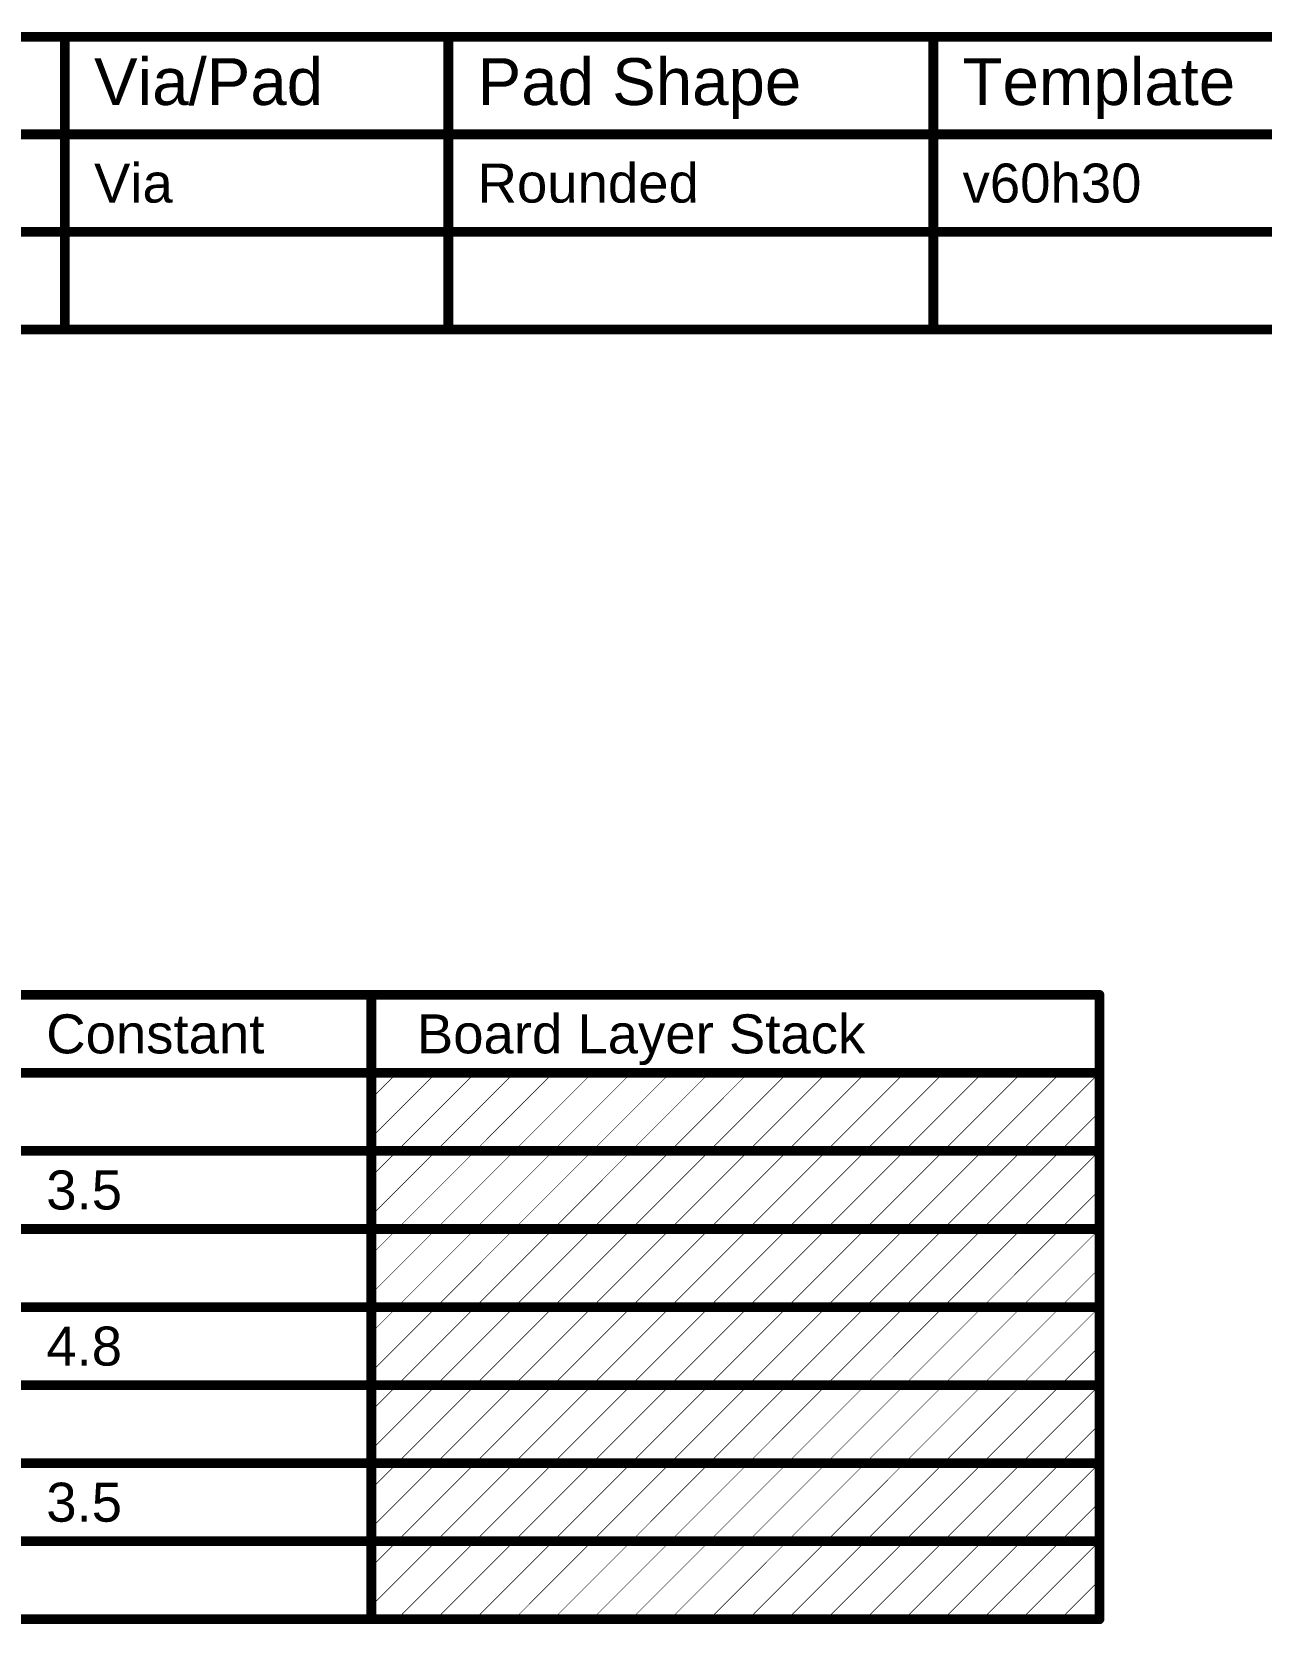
# Model space of a CAD drawing. Header units: inches. Extents: x 92 to 372, y 57 to 122.
# Drawn here: x 229.4 to 277.4, y 59.4 to 121.6 of the extents above; entities that cross this region are included whole.
import ezdxf

# ---------------------------------------------------------------- set-up
doc = ezdxf.new("R2010")
doc.units = ezdxf.units.IN
doc.layers.add('Drill Drawing', color=1, linetype='Continuous')
doc.layers.add('Fabrication', color=76, linetype='Continuous')
doc.styles.add('Arial', font='', dxfattribs={"height": 0.2})
doc.styles.get('Arial').set_extended_font_data('Arial')

msp = doc.modelspace()

# ---------------------------------------------------------------- linework, layer by layer
at = {"layer": 'Drill Drawing'}
for points in [[(106.236, 121.399, 0.381, 0.381, 0), (371.694, 121.399, 0.381, 0.381, 0)], [(230.687, 109.969, 0.381, 0.381, 0), (230.687, 121.399, 0.381, 0.381, 0)], [(245.669, 109.969, 0.381, 0.381, 0), (245.669, 121.399, 0.381, 0.381, 0)], [(264.612, 109.969, 0.381, 0.381, 0), (264.612, 121.399, 0.381, 0.381, 0)], [(106.236, 117.589, 0.381, 0.381, 0), (371.694, 117.589, 0.381, 0.381, 0)], [(106.236, 113.779, 0.381, 0.381, 0), (371.694, 113.779, 0.381, 0.381, 0)], [(106.236, 109.969, 0.381, 0.381, 0), (371.694, 109.969, 0.381, 0.381, 0)]]:
    msp.add_lwpolyline(points, format="xyseb", dxfattribs=at)
for points in [[(230.591, 121.399, 0.191, 0.191, 1), (230.782, 121.399, 0.191, 0.191, 1)], [(245.574, 121.399, 0.191, 0.191, 1), (245.764, 121.399, 0.191, 0.191, 1)], [(264.517, 121.399, 0.191, 0.191, 1), (264.707, 121.399, 0.191, 0.191, 1)], [(230.591, 109.969, 0.191, 0.191, 1), (230.782, 109.969, 0.191, 0.191, 1)], [(245.574, 109.969, 0.191, 0.191, 1), (245.764, 109.969, 0.191, 0.191, 1)], [(264.517, 109.969, 0.191, 0.191, 1), (264.707, 109.969, 0.191, 0.191, 1)]]:
    msp.add_lwpolyline(points, format="xyseb", close=True, dxfattribs=at)
at = {"layer": 'Fabrication'}
for points in [[(155.815, 83.984, 0.381, 0.381, 0), (271.101, 83.984, 0.381, 0.381, 0)], [(242.661, 59.6, 0.381, 0.381, 0), (242.661, 83.984, 0.381, 0.381, 0)], [(271.101, 59.6, 0.381, 0.381, 0), (271.101, 83.984, 0.381, 0.381, 0)], [(155.815, 80.936, 0.381, 0.381, 0), (271.101, 80.936, 0.381, 0.381, 0)], [(242.661, 79.928, 0.0254, 0.0254, 0), (243.669, 80.936, 0.0254, 0.0254, 0)], [(242.661, 78.404, 0.0254, 0.0254, 0), (245.193, 80.936, 0.0254, 0.0254, 0)], [(243.669, 77.888, 0.0254, 0.0254, 0), (246.717, 80.936, 0.0254, 0.0254, 0)], [(245.193, 77.888, 0.0254, 0.0254, 0), (248.241, 80.936, 0.0254, 0.0254, 0)], [(246.717, 77.888, 0.0254, 0.0254, 0), (249.765, 80.936, 0.0254, 0.0254, 0)], [(248.241, 77.888, 0.0254, 0.0254, 0), (251.289, 80.936, 0.0254, 0.0254, 0)], [(249.765, 77.888, 0.0254, 0.0254, 0), (252.813, 80.936, 0.0254, 0.0254, 0)], [(251.289, 77.888, 0.0254, 0.0254, 0), (254.337, 80.936, 0.0254, 0.0254, 0)], [(252.813, 77.888, 0.0254, 0.0254, 0), (255.861, 80.936, 0.0254, 0.0254, 0)], [(254.337, 77.888, 0.0254, 0.0254, 0), (257.385, 80.936, 0.0254, 0.0254, 0)], [(255.861, 77.888, 0.0254, 0.0254, 0), (258.909, 80.936, 0.0254, 0.0254, 0)], [(257.385, 77.888, 0.0254, 0.0254, 0), (260.433, 80.936, 0.0254, 0.0254, 0)], [(258.909, 77.888, 0.0254, 0.0254, 0), (261.957, 80.936, 0.0254, 0.0254, 0)], [(260.433, 77.888, 0.0254, 0.0254, 0), (263.481, 80.936, 0.0254, 0.0254, 0)], [(261.957, 77.888, 0.0254, 0.0254, 0), (265.005, 80.936, 0.0254, 0.0254, 0)], [(263.481, 77.888, 0.0254, 0.0254, 0), (266.529, 80.936, 0.0254, 0.0254, 0)], [(265.005, 77.888, 0.0254, 0.0254, 0), (268.053, 80.936, 0.0254, 0.0254, 0)], [(266.529, 77.888, 0.0254, 0.0254, 0), (269.577, 80.936, 0.0254, 0.0254, 0)], [(268.053, 77.888, 0.0254, 0.0254, 0), (271.101, 80.936, 0.0254, 0.0254, 0)], [(269.577, 77.888, 0.0254, 0.0254, 0), (271.101, 79.412, 0.0254, 0.0254, 0)], [(228.186, 77.888, 0.381, 0.381, 0), (242.661, 77.888, 0.381, 0.381, 0)], [(242.661, 77.888, 0.381, 0.381, 0), (271.101, 77.888, 0.381, 0.381, 0)], [(242.661, 76.88, 0.0254, 0.0254, 0), (243.669, 77.888, 0.0254, 0.0254, 0)], [(242.661, 75.356, 0.0254, 0.0254, 0), (245.193, 77.888, 0.0254, 0.0254, 0)], [(243.669, 74.84, 0.0254, 0.0254, 0), (246.717, 77.888, 0.0254, 0.0254, 0)], [(245.193, 74.84, 0.0254, 0.0254, 0), (248.241, 77.888, 0.0254, 0.0254, 0)], [(246.717, 74.84, 0.0254, 0.0254, 0), (249.765, 77.888, 0.0254, 0.0254, 0)], [(248.241, 74.84, 0.0254, 0.0254, 0), (251.289, 77.888, 0.0254, 0.0254, 0)], [(249.765, 74.84, 0.0254, 0.0254, 0), (252.813, 77.888, 0.0254, 0.0254, 0)], [(251.289, 74.84, 0.0254, 0.0254, 0), (254.337, 77.888, 0.0254, 0.0254, 0)], [(252.813, 74.84, 0.0254, 0.0254, 0), (255.861, 77.888, 0.0254, 0.0254, 0)], [(254.337, 74.84, 0.0254, 0.0254, 0), (257.385, 77.888, 0.0254, 0.0254, 0)], [(255.861, 74.84, 0.0254, 0.0254, 0), (258.909, 77.888, 0.0254, 0.0254, 0)], [(257.385, 74.84, 0.0254, 0.0254, 0), (260.433, 77.888, 0.0254, 0.0254, 0)], [(258.909, 74.84, 0.0254, 0.0254, 0), (261.957, 77.888, 0.0254, 0.0254, 0)], [(260.433, 74.84, 0.0254, 0.0254, 0), (263.481, 77.888, 0.0254, 0.0254, 0)], [(261.957, 74.84, 0.0254, 0.0254, 0), (265.005, 77.888, 0.0254, 0.0254, 0)], [(263.481, 74.84, 0.0254, 0.0254, 0), (266.529, 77.888, 0.0254, 0.0254, 0)], [(265.005, 74.84, 0.0254, 0.0254, 0), (268.053, 77.888, 0.0254, 0.0254, 0)], [(266.529, 74.84, 0.0254, 0.0254, 0), (269.577, 77.888, 0.0254, 0.0254, 0)], [(268.053, 74.84, 0.0254, 0.0254, 0), (271.101, 77.888, 0.0254, 0.0254, 0)], [(269.577, 74.84, 0.0254, 0.0254, 0), (271.101, 76.364, 0.0254, 0.0254, 0)], [(228.186, 74.84, 0.381, 0.381, 0), (242.661, 74.84, 0.381, 0.381, 0)], [(242.661, 74.84, 0.381, 0.381, 0), (271.101, 74.84, 0.381, 0.381, 0)], [(242.661, 73.832, 0.0254, 0.0254, 0), (243.669, 74.84, 0.0254, 0.0254, 0)], [(242.661, 72.308, 0.0254, 0.0254, 0), (245.193, 74.84, 0.0254, 0.0254, 0)], [(243.669, 71.792, 0.0254, 0.0254, 0), (246.717, 74.84, 0.0254, 0.0254, 0)], [(245.193, 71.792, 0.0254, 0.0254, 0), (248.241, 74.84, 0.0254, 0.0254, 0)], [(246.717, 71.792, 0.0254, 0.0254, 0), (249.765, 74.84, 0.0254, 0.0254, 0)], [(248.241, 71.792, 0.0254, 0.0254, 0), (251.289, 74.84, 0.0254, 0.0254, 0)], [(249.765, 71.792, 0.0254, 0.0254, 0), (252.813, 74.84, 0.0254, 0.0254, 0)], [(251.289, 71.792, 0.0254, 0.0254, 0), (254.337, 74.84, 0.0254, 0.0254, 0)], [(252.813, 71.792, 0.0254, 0.0254, 0), (255.861, 74.84, 0.0254, 0.0254, 0)], [(254.337, 71.792, 0.0254, 0.0254, 0), (257.385, 74.84, 0.0254, 0.0254, 0)], [(255.861, 71.792, 0.0254, 0.0254, 0), (258.909, 74.84, 0.0254, 0.0254, 0)], [(257.385, 71.792, 0.0254, 0.0254, 0), (260.433, 74.84, 0.0254, 0.0254, 0)], [(258.909, 71.792, 0.0254, 0.0254, 0), (261.957, 74.84, 0.0254, 0.0254, 0)], [(260.433, 71.792, 0.0254, 0.0254, 0), (263.481, 74.84, 0.0254, 0.0254, 0)], [(261.957, 71.792, 0.0254, 0.0254, 0), (265.005, 74.84, 0.0254, 0.0254, 0)], [(263.481, 71.792, 0.0254, 0.0254, 0), (266.529, 74.84, 0.0254, 0.0254, 0)], [(265.005, 71.792, 0.0254, 0.0254, 0), (268.053, 74.84, 0.0254, 0.0254, 0)], [(266.529, 71.792, 0.0254, 0.0254, 0), (269.577, 74.84, 0.0254, 0.0254, 0)], [(268.053, 71.792, 0.0254, 0.0254, 0), (271.101, 74.84, 0.0254, 0.0254, 0)], [(269.577, 71.792, 0.0254, 0.0254, 0), (271.101, 73.316, 0.0254, 0.0254, 0)], [(228.186, 71.792, 0.381, 0.381, 0), (242.661, 71.792, 0.381, 0.381, 0)], [(242.661, 71.792, 0.381, 0.381, 0), (271.101, 71.792, 0.381, 0.381, 0)], [(242.661, 70.784, 0.0254, 0.0254, 0), (243.669, 71.792, 0.0254, 0.0254, 0)], [(242.661, 69.26, 0.0254, 0.0254, 0), (245.193, 71.792, 0.0254, 0.0254, 0)], [(243.669, 68.744, 0.0254, 0.0254, 0), (246.717, 71.792, 0.0254, 0.0254, 0)], [(245.193, 68.744, 0.0254, 0.0254, 0), (248.241, 71.792, 0.0254, 0.0254, 0)], [(246.717, 68.744, 0.0254, 0.0254, 0), (249.765, 71.792, 0.0254, 0.0254, 0)], [(248.241, 68.744, 0.0254, 0.0254, 0), (251.289, 71.792, 0.0254, 0.0254, 0)], [(249.765, 68.744, 0.0254, 0.0254, 0), (252.813, 71.792, 0.0254, 0.0254, 0)], [(251.289, 68.744, 0.0254, 0.0254, 0), (254.337, 71.792, 0.0254, 0.0254, 0)], [(252.813, 68.744, 0.0254, 0.0254, 0), (255.861, 71.792, 0.0254, 0.0254, 0)], [(254.337, 68.744, 0.0254, 0.0254, 0), (257.385, 71.792, 0.0254, 0.0254, 0)], [(255.861, 68.744, 0.0254, 0.0254, 0), (258.909, 71.792, 0.0254, 0.0254, 0)], [(257.385, 68.744, 0.0254, 0.0254, 0), (260.433, 71.792, 0.0254, 0.0254, 0)], [(258.909, 68.744, 0.0254, 0.0254, 0), (261.957, 71.792, 0.0254, 0.0254, 0)], [(260.433, 68.744, 0.0254, 0.0254, 0), (263.481, 71.792, 0.0254, 0.0254, 0)], [(261.957, 68.744, 0.0254, 0.0254, 0), (265.005, 71.792, 0.0254, 0.0254, 0)], [(263.481, 68.744, 0.0254, 0.0254, 0), (266.529, 71.792, 0.0254, 0.0254, 0)], [(265.005, 68.744, 0.0254, 0.0254, 0), (268.053, 71.792, 0.0254, 0.0254, 0)], [(266.529, 68.744, 0.0254, 0.0254, 0), (269.577, 71.792, 0.0254, 0.0254, 0)], [(268.053, 68.744, 0.0254, 0.0254, 0), (271.101, 71.792, 0.0254, 0.0254, 0)], [(269.577, 68.744, 0.0254, 0.0254, 0), (271.101, 70.268, 0.0254, 0.0254, 0)], [(228.186, 68.744, 0.381, 0.381, 0), (242.661, 68.744, 0.381, 0.381, 0)], [(242.661, 68.744, 0.381, 0.381, 0), (271.101, 68.744, 0.381, 0.381, 0)], [(242.661, 67.736, 0.0254, 0.0254, 0), (243.669, 68.744, 0.0254, 0.0254, 0)], [(242.661, 66.212, 0.0254, 0.0254, 0), (245.193, 68.744, 0.0254, 0.0254, 0)], [(243.669, 65.696, 0.0254, 0.0254, 0), (246.717, 68.744, 0.0254, 0.0254, 0)], [(245.193, 65.696, 0.0254, 0.0254, 0), (248.241, 68.744, 0.0254, 0.0254, 0)], [(246.717, 65.696, 0.0254, 0.0254, 0), (249.765, 68.744, 0.0254, 0.0254, 0)], [(248.241, 65.696, 0.0254, 0.0254, 0), (251.289, 68.744, 0.0254, 0.0254, 0)], [(249.765, 65.696, 0.0254, 0.0254, 0), (252.813, 68.744, 0.0254, 0.0254, 0)], [(251.289, 65.696, 0.0254, 0.0254, 0), (254.337, 68.744, 0.0254, 0.0254, 0)], [(252.813, 65.696, 0.0254, 0.0254, 0), (255.861, 68.744, 0.0254, 0.0254, 0)], [(254.337, 65.696, 0.0254, 0.0254, 0), (257.385, 68.744, 0.0254, 0.0254, 0)], [(255.861, 65.696, 0.0254, 0.0254, 0), (258.909, 68.744, 0.0254, 0.0254, 0)], [(257.385, 65.696, 0.0254, 0.0254, 0), (260.433, 68.744, 0.0254, 0.0254, 0)], [(258.909, 65.696, 0.0254, 0.0254, 0), (261.957, 68.744, 0.0254, 0.0254, 0)], [(260.433, 65.696, 0.0254, 0.0254, 0), (263.481, 68.744, 0.0254, 0.0254, 0)], [(261.957, 65.696, 0.0254, 0.0254, 0), (265.005, 68.744, 0.0254, 0.0254, 0)], [(263.481, 65.696, 0.0254, 0.0254, 0), (266.529, 68.744, 0.0254, 0.0254, 0)], [(265.005, 65.696, 0.0254, 0.0254, 0), (268.053, 68.744, 0.0254, 0.0254, 0)], [(266.529, 65.696, 0.0254, 0.0254, 0), (269.577, 68.744, 0.0254, 0.0254, 0)], [(268.053, 65.696, 0.0254, 0.0254, 0), (271.101, 68.744, 0.0254, 0.0254, 0)], [(269.577, 65.696, 0.0254, 0.0254, 0), (271.101, 67.22, 0.0254, 0.0254, 0)], [(228.186, 65.696, 0.381, 0.381, 0), (242.661, 65.696, 0.381, 0.381, 0)], [(242.661, 65.696, 0.381, 0.381, 0), (271.101, 65.696, 0.381, 0.381, 0)], [(242.661, 64.688, 0.0254, 0.0254, 0), (243.669, 65.696, 0.0254, 0.0254, 0)], [(242.661, 63.164, 0.0254, 0.0254, 0), (245.193, 65.696, 0.0254, 0.0254, 0)], [(243.669, 62.648, 0.0254, 0.0254, 0), (246.717, 65.696, 0.0254, 0.0254, 0)], [(245.193, 62.648, 0.0254, 0.0254, 0), (248.241, 65.696, 0.0254, 0.0254, 0)], [(246.717, 62.648, 0.0254, 0.0254, 0), (249.765, 65.696, 0.0254, 0.0254, 0)], [(248.241, 62.648, 0.0254, 0.0254, 0), (251.289, 65.696, 0.0254, 0.0254, 0)], [(249.765, 62.648, 0.0254, 0.0254, 0), (252.813, 65.696, 0.0254, 0.0254, 0)], [(251.289, 62.648, 0.0254, 0.0254, 0), (254.337, 65.696, 0.0254, 0.0254, 0)], [(252.813, 62.648, 0.0254, 0.0254, 0), (255.861, 65.696, 0.0254, 0.0254, 0)], [(254.337, 62.648, 0.0254, 0.0254, 0), (257.385, 65.696, 0.0254, 0.0254, 0)], [(255.861, 62.648, 0.0254, 0.0254, 0), (258.909, 65.696, 0.0254, 0.0254, 0)], [(257.385, 62.648, 0.0254, 0.0254, 0), (260.433, 65.696, 0.0254, 0.0254, 0)], [(258.909, 62.648, 0.0254, 0.0254, 0), (261.957, 65.696, 0.0254, 0.0254, 0)], [(260.433, 62.648, 0.0254, 0.0254, 0), (263.481, 65.696, 0.0254, 0.0254, 0)], [(261.957, 62.648, 0.0254, 0.0254, 0), (265.005, 65.696, 0.0254, 0.0254, 0)], [(263.481, 62.648, 0.0254, 0.0254, 0), (266.529, 65.696, 0.0254, 0.0254, 0)], [(265.005, 62.648, 0.0254, 0.0254, 0), (268.053, 65.696, 0.0254, 0.0254, 0)], [(266.529, 62.648, 0.0254, 0.0254, 0), (269.577, 65.696, 0.0254, 0.0254, 0)], [(268.053, 62.648, 0.0254, 0.0254, 0), (271.101, 65.696, 0.0254, 0.0254, 0)], [(269.577, 62.648, 0.0254, 0.0254, 0), (271.101, 64.172, 0.0254, 0.0254, 0)], [(228.186, 62.648, 0.381, 0.381, 0), (242.661, 62.648, 0.381, 0.381, 0)], [(242.661, 62.648, 0.381, 0.381, 0), (271.101, 62.648, 0.381, 0.381, 0)], [(242.661, 61.64, 0.0254, 0.0254, 0), (243.669, 62.648, 0.0254, 0.0254, 0)], [(242.661, 60.116, 0.0254, 0.0254, 0), (245.193, 62.648, 0.0254, 0.0254, 0)], [(243.669, 59.6, 0.0254, 0.0254, 0), (246.717, 62.648, 0.0254, 0.0254, 0)], [(245.193, 59.6, 0.0254, 0.0254, 0), (248.241, 62.648, 0.0254, 0.0254, 0)], [(246.717, 59.6, 0.0254, 0.0254, 0), (249.765, 62.648, 0.0254, 0.0254, 0)], [(248.241, 59.6, 0.0254, 0.0254, 0), (251.289, 62.648, 0.0254, 0.0254, 0)], [(249.765, 59.6, 0.0254, 0.0254, 0), (252.813, 62.648, 0.0254, 0.0254, 0)], [(251.289, 59.6, 0.0254, 0.0254, 0), (254.337, 62.648, 0.0254, 0.0254, 0)], [(252.813, 59.6, 0.0254, 0.0254, 0), (255.861, 62.648, 0.0254, 0.0254, 0)], [(254.337, 59.6, 0.0254, 0.0254, 0), (257.385, 62.648, 0.0254, 0.0254, 0)], [(255.861, 59.6, 0.0254, 0.0254, 0), (258.909, 62.648, 0.0254, 0.0254, 0)], [(257.385, 59.6, 0.0254, 0.0254, 0), (260.433, 62.648, 0.0254, 0.0254, 0)], [(258.909, 59.6, 0.0254, 0.0254, 0), (261.957, 62.648, 0.0254, 0.0254, 0)], [(260.433, 59.6, 0.0254, 0.0254, 0), (263.481, 62.648, 0.0254, 0.0254, 0)], [(261.957, 59.6, 0.0254, 0.0254, 0), (265.005, 62.648, 0.0254, 0.0254, 0)], [(263.481, 59.6, 0.0254, 0.0254, 0), (266.529, 62.648, 0.0254, 0.0254, 0)], [(265.005, 59.6, 0.0254, 0.0254, 0), (268.053, 62.648, 0.0254, 0.0254, 0)], [(266.529, 59.6, 0.0254, 0.0254, 0), (269.577, 62.648, 0.0254, 0.0254, 0)], [(268.053, 59.6, 0.0254, 0.0254, 0), (271.101, 62.648, 0.0254, 0.0254, 0)], [(269.577, 59.6, 0.0254, 0.0254, 0), (271.101, 61.124, 0.0254, 0.0254, 0)], [(228.186, 59.6, 0.381, 0.381, 0), (242.661, 59.6, 0.381, 0.381, 0)], [(242.661, 59.6, 0.381, 0.381, 0), (271.101, 59.6, 0.381, 0.381, 0)]]:
    msp.add_lwpolyline(points, format="xyseb", dxfattribs=at)
for points in [[(242.566, 83.984, 0.191, 0.191, 1), (242.756, 83.984, 0.191, 0.191, 1)], [(271.006, 83.984, 0.191, 0.191, 1), (271.196, 83.984, 0.191, 0.191, 1)], [(271.006, 83.984, 0.191, 0.191, 1), (271.196, 83.984, 0.191, 0.191, 1)], [(243.662, 80.936, 0.0127, 0.0127, 1), (243.675, 80.936, 0.0127, 0.0127, 1)], [(245.186, 80.936, 0.0127, 0.0127, 1), (245.199, 80.936, 0.0127, 0.0127, 1)], [(246.71, 80.936, 0.0127, 0.0127, 1), (246.723, 80.936, 0.0127, 0.0127, 1)], [(248.234, 80.936, 0.0127, 0.0127, 1), (248.247, 80.936, 0.0127, 0.0127, 1)], [(249.758, 80.936, 0.0127, 0.0127, 1), (249.771, 80.936, 0.0127, 0.0127, 1)], [(251.282, 80.936, 0.0127, 0.0127, 1), (251.295, 80.936, 0.0127, 0.0127, 1)], [(252.806, 80.936, 0.0127, 0.0127, 1), (252.819, 80.936, 0.0127, 0.0127, 1)], [(254.33, 80.936, 0.0127, 0.0127, 1), (254.343, 80.936, 0.0127, 0.0127, 1)], [(255.854, 80.936, 0.0127, 0.0127, 1), (255.867, 80.936, 0.0127, 0.0127, 1)], [(257.378, 80.936, 0.0127, 0.0127, 1), (257.391, 80.936, 0.0127, 0.0127, 1)], [(258.902, 80.936, 0.0127, 0.0127, 1), (258.915, 80.936, 0.0127, 0.0127, 1)], [(260.426, 80.936, 0.0127, 0.0127, 1), (260.439, 80.936, 0.0127, 0.0127, 1)], [(261.95, 80.936, 0.0127, 0.0127, 1), (261.963, 80.936, 0.0127, 0.0127, 1)], [(263.474, 80.936, 0.0127, 0.0127, 1), (263.487, 80.936, 0.0127, 0.0127, 1)], [(264.998, 80.936, 0.0127, 0.0127, 1), (265.011, 80.936, 0.0127, 0.0127, 1)], [(266.522, 80.936, 0.0127, 0.0127, 1), (266.535, 80.936, 0.0127, 0.0127, 1)], [(268.046, 80.936, 0.0127, 0.0127, 1), (268.059, 80.936, 0.0127, 0.0127, 1)], [(269.57, 80.936, 0.0127, 0.0127, 1), (269.583, 80.936, 0.0127, 0.0127, 1)], [(271.006, 80.936, 0.191, 0.191, 1), (271.196, 80.936, 0.191, 0.191, 1)], [(271.094, 80.936, 0.0127, 0.0127, 1), (271.107, 80.936, 0.0127, 0.0127, 1)], [(242.654, 79.928, 0.0127, 0.0127, 1), (242.667, 79.928, 0.0127, 0.0127, 1)], [(271.094, 79.412, 0.0127, 0.0127, 1), (271.107, 79.412, 0.0127, 0.0127, 1)], [(242.654, 78.404, 0.0127, 0.0127, 1), (242.667, 78.404, 0.0127, 0.0127, 1)], [(242.566, 77.888, 0.191, 0.191, 1), (242.756, 77.888, 0.191, 0.191, 1)], [(242.566, 77.888, 0.191, 0.191, 1), (242.756, 77.888, 0.191, 0.191, 1)], [(243.662, 77.888, 0.0127, 0.0127, 1), (243.675, 77.888, 0.0127, 0.0127, 1)], [(243.662, 77.888, 0.0127, 0.0127, 1), (243.675, 77.888, 0.0127, 0.0127, 1)], [(245.186, 77.888, 0.0127, 0.0127, 1), (245.199, 77.888, 0.0127, 0.0127, 1)], [(245.186, 77.888, 0.0127, 0.0127, 1), (245.199, 77.888, 0.0127, 0.0127, 1)], [(246.71, 77.888, 0.0127, 0.0127, 1), (246.723, 77.888, 0.0127, 0.0127, 1)], [(246.71, 77.888, 0.0127, 0.0127, 1), (246.723, 77.888, 0.0127, 0.0127, 1)], [(248.234, 77.888, 0.0127, 0.0127, 1), (248.247, 77.888, 0.0127, 0.0127, 1)], [(248.234, 77.888, 0.0127, 0.0127, 1), (248.247, 77.888, 0.0127, 0.0127, 1)], [(249.758, 77.888, 0.0127, 0.0127, 1), (249.771, 77.888, 0.0127, 0.0127, 1)], [(249.758, 77.888, 0.0127, 0.0127, 1), (249.771, 77.888, 0.0127, 0.0127, 1)], [(251.282, 77.888, 0.0127, 0.0127, 1), (251.295, 77.888, 0.0127, 0.0127, 1)], [(251.282, 77.888, 0.0127, 0.0127, 1), (251.295, 77.888, 0.0127, 0.0127, 1)], [(252.806, 77.888, 0.0127, 0.0127, 1), (252.819, 77.888, 0.0127, 0.0127, 1)], [(252.806, 77.888, 0.0127, 0.0127, 1), (252.819, 77.888, 0.0127, 0.0127, 1)], [(254.33, 77.888, 0.0127, 0.0127, 1), (254.343, 77.888, 0.0127, 0.0127, 1)], [(254.33, 77.888, 0.0127, 0.0127, 1), (254.343, 77.888, 0.0127, 0.0127, 1)], [(255.854, 77.888, 0.0127, 0.0127, 1), (255.867, 77.888, 0.0127, 0.0127, 1)], [(255.854, 77.888, 0.0127, 0.0127, 1), (255.867, 77.888, 0.0127, 0.0127, 1)], [(257.378, 77.888, 0.0127, 0.0127, 1), (257.391, 77.888, 0.0127, 0.0127, 1)], [(257.378, 77.888, 0.0127, 0.0127, 1), (257.391, 77.888, 0.0127, 0.0127, 1)], [(258.902, 77.888, 0.0127, 0.0127, 1), (258.915, 77.888, 0.0127, 0.0127, 1)], [(258.902, 77.888, 0.0127, 0.0127, 1), (258.915, 77.888, 0.0127, 0.0127, 1)], [(260.426, 77.888, 0.0127, 0.0127, 1), (260.439, 77.888, 0.0127, 0.0127, 1)], [(260.426, 77.888, 0.0127, 0.0127, 1), (260.439, 77.888, 0.0127, 0.0127, 1)], [(261.95, 77.888, 0.0127, 0.0127, 1), (261.963, 77.888, 0.0127, 0.0127, 1)], [(261.95, 77.888, 0.0127, 0.0127, 1), (261.963, 77.888, 0.0127, 0.0127, 1)], [(263.474, 77.888, 0.0127, 0.0127, 1), (263.487, 77.888, 0.0127, 0.0127, 1)], [(263.474, 77.888, 0.0127, 0.0127, 1), (263.487, 77.888, 0.0127, 0.0127, 1)], [(264.998, 77.888, 0.0127, 0.0127, 1), (265.011, 77.888, 0.0127, 0.0127, 1)], [(264.998, 77.888, 0.0127, 0.0127, 1), (265.011, 77.888, 0.0127, 0.0127, 1)], [(266.522, 77.888, 0.0127, 0.0127, 1), (266.535, 77.888, 0.0127, 0.0127, 1)], [(266.522, 77.888, 0.0127, 0.0127, 1), (266.535, 77.888, 0.0127, 0.0127, 1)], [(268.046, 77.888, 0.0127, 0.0127, 1), (268.059, 77.888, 0.0127, 0.0127, 1)], [(268.046, 77.888, 0.0127, 0.0127, 1), (268.059, 77.888, 0.0127, 0.0127, 1)], [(269.57, 77.888, 0.0127, 0.0127, 1), (269.583, 77.888, 0.0127, 0.0127, 1)], [(269.57, 77.888, 0.0127, 0.0127, 1), (269.583, 77.888, 0.0127, 0.0127, 1)], [(271.006, 77.888, 0.191, 0.191, 1), (271.196, 77.888, 0.191, 0.191, 1)], [(271.094, 77.888, 0.0127, 0.0127, 1), (271.107, 77.888, 0.0127, 0.0127, 1)], [(242.654, 76.88, 0.0127, 0.0127, 1), (242.667, 76.88, 0.0127, 0.0127, 1)], [(271.094, 76.364, 0.0127, 0.0127, 1), (271.107, 76.364, 0.0127, 0.0127, 1)], [(242.654, 75.356, 0.0127, 0.0127, 1), (242.667, 75.356, 0.0127, 0.0127, 1)], [(242.566, 74.84, 0.191, 0.191, 1), (242.756, 74.84, 0.191, 0.191, 1)], [(242.566, 74.84, 0.191, 0.191, 1), (242.756, 74.84, 0.191, 0.191, 1)], [(243.662, 74.84, 0.0127, 0.0127, 1), (243.675, 74.84, 0.0127, 0.0127, 1)], [(243.662, 74.84, 0.0127, 0.0127, 1), (243.675, 74.84, 0.0127, 0.0127, 1)], [(245.186, 74.84, 0.0127, 0.0127, 1), (245.199, 74.84, 0.0127, 0.0127, 1)], [(245.186, 74.84, 0.0127, 0.0127, 1), (245.199, 74.84, 0.0127, 0.0127, 1)], [(246.71, 74.84, 0.0127, 0.0127, 1), (246.723, 74.84, 0.0127, 0.0127, 1)], [(246.71, 74.84, 0.0127, 0.0127, 1), (246.723, 74.84, 0.0127, 0.0127, 1)], [(248.234, 74.84, 0.0127, 0.0127, 1), (248.247, 74.84, 0.0127, 0.0127, 1)], [(248.234, 74.84, 0.0127, 0.0127, 1), (248.247, 74.84, 0.0127, 0.0127, 1)], [(249.758, 74.84, 0.0127, 0.0127, 1), (249.771, 74.84, 0.0127, 0.0127, 1)], [(249.758, 74.84, 0.0127, 0.0127, 1), (249.771, 74.84, 0.0127, 0.0127, 1)], [(251.282, 74.84, 0.0127, 0.0127, 1), (251.295, 74.84, 0.0127, 0.0127, 1)], [(251.282, 74.84, 0.0127, 0.0127, 1), (251.295, 74.84, 0.0127, 0.0127, 1)], [(252.806, 74.84, 0.0127, 0.0127, 1), (252.819, 74.84, 0.0127, 0.0127, 1)], [(252.806, 74.84, 0.0127, 0.0127, 1), (252.819, 74.84, 0.0127, 0.0127, 1)], [(254.33, 74.84, 0.0127, 0.0127, 1), (254.343, 74.84, 0.0127, 0.0127, 1)], [(254.33, 74.84, 0.0127, 0.0127, 1), (254.343, 74.84, 0.0127, 0.0127, 1)], [(255.854, 74.84, 0.0127, 0.0127, 1), (255.867, 74.84, 0.0127, 0.0127, 1)], [(255.854, 74.84, 0.0127, 0.0127, 1), (255.867, 74.84, 0.0127, 0.0127, 1)], [(257.378, 74.84, 0.0127, 0.0127, 1), (257.391, 74.84, 0.0127, 0.0127, 1)], [(257.378, 74.84, 0.0127, 0.0127, 1), (257.391, 74.84, 0.0127, 0.0127, 1)], [(258.902, 74.84, 0.0127, 0.0127, 1), (258.915, 74.84, 0.0127, 0.0127, 1)], [(258.902, 74.84, 0.0127, 0.0127, 1), (258.915, 74.84, 0.0127, 0.0127, 1)], [(260.426, 74.84, 0.0127, 0.0127, 1), (260.439, 74.84, 0.0127, 0.0127, 1)], [(260.426, 74.84, 0.0127, 0.0127, 1), (260.439, 74.84, 0.0127, 0.0127, 1)], [(261.95, 74.84, 0.0127, 0.0127, 1), (261.963, 74.84, 0.0127, 0.0127, 1)], [(261.95, 74.84, 0.0127, 0.0127, 1), (261.963, 74.84, 0.0127, 0.0127, 1)], [(263.474, 74.84, 0.0127, 0.0127, 1), (263.487, 74.84, 0.0127, 0.0127, 1)], [(263.474, 74.84, 0.0127, 0.0127, 1), (263.487, 74.84, 0.0127, 0.0127, 1)], [(264.998, 74.84, 0.0127, 0.0127, 1), (265.011, 74.84, 0.0127, 0.0127, 1)], [(264.998, 74.84, 0.0127, 0.0127, 1), (265.011, 74.84, 0.0127, 0.0127, 1)], [(266.522, 74.84, 0.0127, 0.0127, 1), (266.535, 74.84, 0.0127, 0.0127, 1)], [(266.522, 74.84, 0.0127, 0.0127, 1), (266.535, 74.84, 0.0127, 0.0127, 1)], [(268.046, 74.84, 0.0127, 0.0127, 1), (268.059, 74.84, 0.0127, 0.0127, 1)], [(268.046, 74.84, 0.0127, 0.0127, 1), (268.059, 74.84, 0.0127, 0.0127, 1)], [(269.57, 74.84, 0.0127, 0.0127, 1), (269.583, 74.84, 0.0127, 0.0127, 1)], [(269.57, 74.84, 0.0127, 0.0127, 1), (269.583, 74.84, 0.0127, 0.0127, 1)], [(271.006, 74.84, 0.191, 0.191, 1), (271.196, 74.84, 0.191, 0.191, 1)], [(271.094, 74.84, 0.0127, 0.0127, 1), (271.107, 74.84, 0.0127, 0.0127, 1)], [(242.654, 73.832, 0.0127, 0.0127, 1), (242.667, 73.832, 0.0127, 0.0127, 1)], [(271.094, 73.316, 0.0127, 0.0127, 1), (271.107, 73.316, 0.0127, 0.0127, 1)], [(242.654, 72.308, 0.0127, 0.0127, 1), (242.667, 72.308, 0.0127, 0.0127, 1)], [(242.566, 71.792, 0.191, 0.191, 1), (242.756, 71.792, 0.191, 0.191, 1)], [(242.566, 71.792, 0.191, 0.191, 1), (242.756, 71.792, 0.191, 0.191, 1)], [(243.662, 71.792, 0.0127, 0.0127, 1), (243.675, 71.792, 0.0127, 0.0127, 1)], [(243.662, 71.792, 0.0127, 0.0127, 1), (243.675, 71.792, 0.0127, 0.0127, 1)], [(245.186, 71.792, 0.0127, 0.0127, 1), (245.199, 71.792, 0.0127, 0.0127, 1)], [(245.186, 71.792, 0.0127, 0.0127, 1), (245.199, 71.792, 0.0127, 0.0127, 1)], [(246.71, 71.792, 0.0127, 0.0127, 1), (246.723, 71.792, 0.0127, 0.0127, 1)], [(246.71, 71.792, 0.0127, 0.0127, 1), (246.723, 71.792, 0.0127, 0.0127, 1)], [(248.234, 71.792, 0.0127, 0.0127, 1), (248.247, 71.792, 0.0127, 0.0127, 1)], [(248.234, 71.792, 0.0127, 0.0127, 1), (248.247, 71.792, 0.0127, 0.0127, 1)], [(249.758, 71.792, 0.0127, 0.0127, 1), (249.771, 71.792, 0.0127, 0.0127, 1)], [(249.758, 71.792, 0.0127, 0.0127, 1), (249.771, 71.792, 0.0127, 0.0127, 1)], [(251.282, 71.792, 0.0127, 0.0127, 1), (251.295, 71.792, 0.0127, 0.0127, 1)], [(251.282, 71.792, 0.0127, 0.0127, 1), (251.295, 71.792, 0.0127, 0.0127, 1)], [(252.806, 71.792, 0.0127, 0.0127, 1), (252.819, 71.792, 0.0127, 0.0127, 1)], [(252.806, 71.792, 0.0127, 0.0127, 1), (252.819, 71.792, 0.0127, 0.0127, 1)], [(254.33, 71.792, 0.0127, 0.0127, 1), (254.343, 71.792, 0.0127, 0.0127, 1)], [(254.33, 71.792, 0.0127, 0.0127, 1), (254.343, 71.792, 0.0127, 0.0127, 1)], [(255.854, 71.792, 0.0127, 0.0127, 1), (255.867, 71.792, 0.0127, 0.0127, 1)], [(255.854, 71.792, 0.0127, 0.0127, 1), (255.867, 71.792, 0.0127, 0.0127, 1)], [(257.378, 71.792, 0.0127, 0.0127, 1), (257.391, 71.792, 0.0127, 0.0127, 1)], [(257.378, 71.792, 0.0127, 0.0127, 1), (257.391, 71.792, 0.0127, 0.0127, 1)], [(258.902, 71.792, 0.0127, 0.0127, 1), (258.915, 71.792, 0.0127, 0.0127, 1)], [(258.902, 71.792, 0.0127, 0.0127, 1), (258.915, 71.792, 0.0127, 0.0127, 1)], [(260.426, 71.792, 0.0127, 0.0127, 1), (260.439, 71.792, 0.0127, 0.0127, 1)], [(260.426, 71.792, 0.0127, 0.0127, 1), (260.439, 71.792, 0.0127, 0.0127, 1)], [(261.95, 71.792, 0.0127, 0.0127, 1), (261.963, 71.792, 0.0127, 0.0127, 1)], [(261.95, 71.792, 0.0127, 0.0127, 1), (261.963, 71.792, 0.0127, 0.0127, 1)], [(263.474, 71.792, 0.0127, 0.0127, 1), (263.487, 71.792, 0.0127, 0.0127, 1)], [(263.474, 71.792, 0.0127, 0.0127, 1), (263.487, 71.792, 0.0127, 0.0127, 1)], [(264.998, 71.792, 0.0127, 0.0127, 1), (265.011, 71.792, 0.0127, 0.0127, 1)], [(264.998, 71.792, 0.0127, 0.0127, 1), (265.011, 71.792, 0.0127, 0.0127, 1)], [(266.522, 71.792, 0.0127, 0.0127, 1), (266.535, 71.792, 0.0127, 0.0127, 1)], [(266.522, 71.792, 0.0127, 0.0127, 1), (266.535, 71.792, 0.0127, 0.0127, 1)], [(268.046, 71.792, 0.0127, 0.0127, 1), (268.059, 71.792, 0.0127, 0.0127, 1)], [(268.046, 71.792, 0.0127, 0.0127, 1), (268.059, 71.792, 0.0127, 0.0127, 1)], [(269.57, 71.792, 0.0127, 0.0127, 1), (269.583, 71.792, 0.0127, 0.0127, 1)], [(269.57, 71.792, 0.0127, 0.0127, 1), (269.583, 71.792, 0.0127, 0.0127, 1)], [(271.006, 71.792, 0.191, 0.191, 1), (271.196, 71.792, 0.191, 0.191, 1)], [(271.094, 71.792, 0.0127, 0.0127, 1), (271.107, 71.792, 0.0127, 0.0127, 1)], [(242.654, 70.784, 0.0127, 0.0127, 1), (242.667, 70.784, 0.0127, 0.0127, 1)], [(271.094, 70.268, 0.0127, 0.0127, 1), (271.107, 70.268, 0.0127, 0.0127, 1)], [(242.654, 69.26, 0.0127, 0.0127, 1), (242.667, 69.26, 0.0127, 0.0127, 1)], [(242.566, 68.744, 0.191, 0.191, 1), (242.756, 68.744, 0.191, 0.191, 1)], [(242.566, 68.744, 0.191, 0.191, 1), (242.756, 68.744, 0.191, 0.191, 1)], [(243.662, 68.744, 0.0127, 0.0127, 1), (243.675, 68.744, 0.0127, 0.0127, 1)], [(243.662, 68.744, 0.0127, 0.0127, 1), (243.675, 68.744, 0.0127, 0.0127, 1)], [(245.186, 68.744, 0.0127, 0.0127, 1), (245.199, 68.744, 0.0127, 0.0127, 1)], [(245.186, 68.744, 0.0127, 0.0127, 1), (245.199, 68.744, 0.0127, 0.0127, 1)], [(246.71, 68.744, 0.0127, 0.0127, 1), (246.723, 68.744, 0.0127, 0.0127, 1)], [(246.71, 68.744, 0.0127, 0.0127, 1), (246.723, 68.744, 0.0127, 0.0127, 1)], [(248.234, 68.744, 0.0127, 0.0127, 1), (248.247, 68.744, 0.0127, 0.0127, 1)], [(248.234, 68.744, 0.0127, 0.0127, 1), (248.247, 68.744, 0.0127, 0.0127, 1)], [(249.758, 68.744, 0.0127, 0.0127, 1), (249.771, 68.744, 0.0127, 0.0127, 1)], [(249.758, 68.744, 0.0127, 0.0127, 1), (249.771, 68.744, 0.0127, 0.0127, 1)], [(251.282, 68.744, 0.0127, 0.0127, 1), (251.295, 68.744, 0.0127, 0.0127, 1)], [(251.282, 68.744, 0.0127, 0.0127, 1), (251.295, 68.744, 0.0127, 0.0127, 1)], [(252.806, 68.744, 0.0127, 0.0127, 1), (252.819, 68.744, 0.0127, 0.0127, 1)], [(252.806, 68.744, 0.0127, 0.0127, 1), (252.819, 68.744, 0.0127, 0.0127, 1)], [(254.33, 68.744, 0.0127, 0.0127, 1), (254.343, 68.744, 0.0127, 0.0127, 1)], [(254.33, 68.744, 0.0127, 0.0127, 1), (254.343, 68.744, 0.0127, 0.0127, 1)], [(255.854, 68.744, 0.0127, 0.0127, 1), (255.867, 68.744, 0.0127, 0.0127, 1)], [(255.854, 68.744, 0.0127, 0.0127, 1), (255.867, 68.744, 0.0127, 0.0127, 1)], [(257.378, 68.744, 0.0127, 0.0127, 1), (257.391, 68.744, 0.0127, 0.0127, 1)], [(257.378, 68.744, 0.0127, 0.0127, 1), (257.391, 68.744, 0.0127, 0.0127, 1)], [(258.902, 68.744, 0.0127, 0.0127, 1), (258.915, 68.744, 0.0127, 0.0127, 1)], [(258.902, 68.744, 0.0127, 0.0127, 1), (258.915, 68.744, 0.0127, 0.0127, 1)], [(260.426, 68.744, 0.0127, 0.0127, 1), (260.439, 68.744, 0.0127, 0.0127, 1)], [(260.426, 68.744, 0.0127, 0.0127, 1), (260.439, 68.744, 0.0127, 0.0127, 1)], [(261.95, 68.744, 0.0127, 0.0127, 1), (261.963, 68.744, 0.0127, 0.0127, 1)], [(261.95, 68.744, 0.0127, 0.0127, 1), (261.963, 68.744, 0.0127, 0.0127, 1)], [(263.474, 68.744, 0.0127, 0.0127, 1), (263.487, 68.744, 0.0127, 0.0127, 1)], [(263.474, 68.744, 0.0127, 0.0127, 1), (263.487, 68.744, 0.0127, 0.0127, 1)], [(264.998, 68.744, 0.0127, 0.0127, 1), (265.011, 68.744, 0.0127, 0.0127, 1)], [(264.998, 68.744, 0.0127, 0.0127, 1), (265.011, 68.744, 0.0127, 0.0127, 1)], [(266.522, 68.744, 0.0127, 0.0127, 1), (266.535, 68.744, 0.0127, 0.0127, 1)], [(266.522, 68.744, 0.0127, 0.0127, 1), (266.535, 68.744, 0.0127, 0.0127, 1)], [(268.046, 68.744, 0.0127, 0.0127, 1), (268.059, 68.744, 0.0127, 0.0127, 1)], [(268.046, 68.744, 0.0127, 0.0127, 1), (268.059, 68.744, 0.0127, 0.0127, 1)], [(269.57, 68.744, 0.0127, 0.0127, 1), (269.583, 68.744, 0.0127, 0.0127, 1)], [(269.57, 68.744, 0.0127, 0.0127, 1), (269.583, 68.744, 0.0127, 0.0127, 1)], [(271.006, 68.744, 0.191, 0.191, 1), (271.196, 68.744, 0.191, 0.191, 1)], [(271.094, 68.744, 0.0127, 0.0127, 1), (271.107, 68.744, 0.0127, 0.0127, 1)], [(242.654, 67.736, 0.0127, 0.0127, 1), (242.667, 67.736, 0.0127, 0.0127, 1)], [(271.094, 67.22, 0.0127, 0.0127, 1), (271.107, 67.22, 0.0127, 0.0127, 1)], [(242.654, 66.212, 0.0127, 0.0127, 1), (242.667, 66.212, 0.0127, 0.0127, 1)], [(242.566, 65.696, 0.191, 0.191, 1), (242.756, 65.696, 0.191, 0.191, 1)], [(242.566, 65.696, 0.191, 0.191, 1), (242.756, 65.696, 0.191, 0.191, 1)], [(243.662, 65.696, 0.0127, 0.0127, 1), (243.675, 65.696, 0.0127, 0.0127, 1)], [(243.662, 65.696, 0.0127, 0.0127, 1), (243.675, 65.696, 0.0127, 0.0127, 1)], [(245.186, 65.696, 0.0127, 0.0127, 1), (245.199, 65.696, 0.0127, 0.0127, 1)], [(245.186, 65.696, 0.0127, 0.0127, 1), (245.199, 65.696, 0.0127, 0.0127, 1)], [(246.71, 65.696, 0.0127, 0.0127, 1), (246.723, 65.696, 0.0127, 0.0127, 1)], [(246.71, 65.696, 0.0127, 0.0127, 1), (246.723, 65.696, 0.0127, 0.0127, 1)], [(248.234, 65.696, 0.0127, 0.0127, 1), (248.247, 65.696, 0.0127, 0.0127, 1)], [(248.234, 65.696, 0.0127, 0.0127, 1), (248.247, 65.696, 0.0127, 0.0127, 1)], [(249.758, 65.696, 0.0127, 0.0127, 1), (249.771, 65.696, 0.0127, 0.0127, 1)], [(249.758, 65.696, 0.0127, 0.0127, 1), (249.771, 65.696, 0.0127, 0.0127, 1)], [(251.282, 65.696, 0.0127, 0.0127, 1), (251.295, 65.696, 0.0127, 0.0127, 1)], [(251.282, 65.696, 0.0127, 0.0127, 1), (251.295, 65.696, 0.0127, 0.0127, 1)], [(252.806, 65.696, 0.0127, 0.0127, 1), (252.819, 65.696, 0.0127, 0.0127, 1)], [(252.806, 65.696, 0.0127, 0.0127, 1), (252.819, 65.696, 0.0127, 0.0127, 1)], [(254.33, 65.696, 0.0127, 0.0127, 1), (254.343, 65.696, 0.0127, 0.0127, 1)], [(254.33, 65.696, 0.0127, 0.0127, 1), (254.343, 65.696, 0.0127, 0.0127, 1)], [(255.854, 65.696, 0.0127, 0.0127, 1), (255.867, 65.696, 0.0127, 0.0127, 1)], [(255.854, 65.696, 0.0127, 0.0127, 1), (255.867, 65.696, 0.0127, 0.0127, 1)], [(257.378, 65.696, 0.0127, 0.0127, 1), (257.391, 65.696, 0.0127, 0.0127, 1)], [(257.378, 65.696, 0.0127, 0.0127, 1), (257.391, 65.696, 0.0127, 0.0127, 1)], [(258.902, 65.696, 0.0127, 0.0127, 1), (258.915, 65.696, 0.0127, 0.0127, 1)], [(258.902, 65.696, 0.0127, 0.0127, 1), (258.915, 65.696, 0.0127, 0.0127, 1)], [(260.426, 65.696, 0.0127, 0.0127, 1), (260.439, 65.696, 0.0127, 0.0127, 1)], [(260.426, 65.696, 0.0127, 0.0127, 1), (260.439, 65.696, 0.0127, 0.0127, 1)], [(261.95, 65.696, 0.0127, 0.0127, 1), (261.963, 65.696, 0.0127, 0.0127, 1)], [(261.95, 65.696, 0.0127, 0.0127, 1), (261.963, 65.696, 0.0127, 0.0127, 1)], [(263.474, 65.696, 0.0127, 0.0127, 1), (263.487, 65.696, 0.0127, 0.0127, 1)], [(263.474, 65.696, 0.0127, 0.0127, 1), (263.487, 65.696, 0.0127, 0.0127, 1)], [(264.998, 65.696, 0.0127, 0.0127, 1), (265.011, 65.696, 0.0127, 0.0127, 1)], [(264.998, 65.696, 0.0127, 0.0127, 1), (265.011, 65.696, 0.0127, 0.0127, 1)], [(266.522, 65.696, 0.0127, 0.0127, 1), (266.535, 65.696, 0.0127, 0.0127, 1)], [(266.522, 65.696, 0.0127, 0.0127, 1), (266.535, 65.696, 0.0127, 0.0127, 1)], [(268.046, 65.696, 0.0127, 0.0127, 1), (268.059, 65.696, 0.0127, 0.0127, 1)], [(268.046, 65.696, 0.0127, 0.0127, 1), (268.059, 65.696, 0.0127, 0.0127, 1)], [(269.57, 65.696, 0.0127, 0.0127, 1), (269.583, 65.696, 0.0127, 0.0127, 1)], [(269.57, 65.696, 0.0127, 0.0127, 1), (269.583, 65.696, 0.0127, 0.0127, 1)], [(271.006, 65.696, 0.191, 0.191, 1), (271.196, 65.696, 0.191, 0.191, 1)], [(271.094, 65.696, 0.0127, 0.0127, 1), (271.107, 65.696, 0.0127, 0.0127, 1)], [(242.654, 64.688, 0.0127, 0.0127, 1), (242.667, 64.688, 0.0127, 0.0127, 1)], [(271.094, 64.172, 0.0127, 0.0127, 1), (271.107, 64.172, 0.0127, 0.0127, 1)], [(242.566, 62.648, 0.191, 0.191, 1), (242.756, 62.648, 0.191, 0.191, 1)], [(242.566, 62.648, 0.191, 0.191, 1), (242.756, 62.648, 0.191, 0.191, 1)], [(242.654, 63.164, 0.0127, 0.0127, 1), (242.667, 63.164, 0.0127, 0.0127, 1)], [(271.006, 62.648, 0.191, 0.191, 1), (271.196, 62.648, 0.191, 0.191, 1)], [(243.662, 62.648, 0.0127, 0.0127, 1), (243.675, 62.648, 0.0127, 0.0127, 1)], [(243.662, 62.648, 0.0127, 0.0127, 1), (243.675, 62.648, 0.0127, 0.0127, 1)], [(245.186, 62.648, 0.0127, 0.0127, 1), (245.199, 62.648, 0.0127, 0.0127, 1)], [(245.186, 62.648, 0.0127, 0.0127, 1), (245.199, 62.648, 0.0127, 0.0127, 1)], [(246.71, 62.648, 0.0127, 0.0127, 1), (246.723, 62.648, 0.0127, 0.0127, 1)], [(246.71, 62.648, 0.0127, 0.0127, 1), (246.723, 62.648, 0.0127, 0.0127, 1)], [(248.234, 62.648, 0.0127, 0.0127, 1), (248.247, 62.648, 0.0127, 0.0127, 1)], [(248.234, 62.648, 0.0127, 0.0127, 1), (248.247, 62.648, 0.0127, 0.0127, 1)], [(249.758, 62.648, 0.0127, 0.0127, 1), (249.771, 62.648, 0.0127, 0.0127, 1)], [(249.758, 62.648, 0.0127, 0.0127, 1), (249.771, 62.648, 0.0127, 0.0127, 1)], [(251.282, 62.648, 0.0127, 0.0127, 1), (251.295, 62.648, 0.0127, 0.0127, 1)], [(251.282, 62.648, 0.0127, 0.0127, 1), (251.295, 62.648, 0.0127, 0.0127, 1)], [(252.806, 62.648, 0.0127, 0.0127, 1), (252.819, 62.648, 0.0127, 0.0127, 1)], [(252.806, 62.648, 0.0127, 0.0127, 1), (252.819, 62.648, 0.0127, 0.0127, 1)], [(254.33, 62.648, 0.0127, 0.0127, 1), (254.343, 62.648, 0.0127, 0.0127, 1)], [(254.33, 62.648, 0.0127, 0.0127, 1), (254.343, 62.648, 0.0127, 0.0127, 1)], [(255.854, 62.648, 0.0127, 0.0127, 1), (255.867, 62.648, 0.0127, 0.0127, 1)], [(255.854, 62.648, 0.0127, 0.0127, 1), (255.867, 62.648, 0.0127, 0.0127, 1)], [(257.378, 62.648, 0.0127, 0.0127, 1), (257.391, 62.648, 0.0127, 0.0127, 1)], [(257.378, 62.648, 0.0127, 0.0127, 1), (257.391, 62.648, 0.0127, 0.0127, 1)], [(258.902, 62.648, 0.0127, 0.0127, 1), (258.915, 62.648, 0.0127, 0.0127, 1)], [(258.902, 62.648, 0.0127, 0.0127, 1), (258.915, 62.648, 0.0127, 0.0127, 1)], [(260.426, 62.648, 0.0127, 0.0127, 1), (260.439, 62.648, 0.0127, 0.0127, 1)], [(260.426, 62.648, 0.0127, 0.0127, 1), (260.439, 62.648, 0.0127, 0.0127, 1)], [(261.95, 62.648, 0.0127, 0.0127, 1), (261.963, 62.648, 0.0127, 0.0127, 1)], [(261.95, 62.648, 0.0127, 0.0127, 1), (261.963, 62.648, 0.0127, 0.0127, 1)], [(263.474, 62.648, 0.0127, 0.0127, 1), (263.487, 62.648, 0.0127, 0.0127, 1)], [(263.474, 62.648, 0.0127, 0.0127, 1), (263.487, 62.648, 0.0127, 0.0127, 1)], [(264.998, 62.648, 0.0127, 0.0127, 1), (265.011, 62.648, 0.0127, 0.0127, 1)], [(264.998, 62.648, 0.0127, 0.0127, 1), (265.011, 62.648, 0.0127, 0.0127, 1)], [(266.522, 62.648, 0.0127, 0.0127, 1), (266.535, 62.648, 0.0127, 0.0127, 1)], [(266.522, 62.648, 0.0127, 0.0127, 1), (266.535, 62.648, 0.0127, 0.0127, 1)], [(268.046, 62.648, 0.0127, 0.0127, 1), (268.059, 62.648, 0.0127, 0.0127, 1)], [(268.046, 62.648, 0.0127, 0.0127, 1), (268.059, 62.648, 0.0127, 0.0127, 1)], [(269.57, 62.648, 0.0127, 0.0127, 1), (269.583, 62.648, 0.0127, 0.0127, 1)], [(269.57, 62.648, 0.0127, 0.0127, 1), (269.583, 62.648, 0.0127, 0.0127, 1)], [(271.094, 62.648, 0.0127, 0.0127, 1), (271.107, 62.648, 0.0127, 0.0127, 1)], [(242.654, 61.64, 0.0127, 0.0127, 1), (242.667, 61.64, 0.0127, 0.0127, 1)], [(271.094, 61.124, 0.0127, 0.0127, 1), (271.107, 61.124, 0.0127, 0.0127, 1)], [(242.566, 59.6, 0.191, 0.191, 1), (242.756, 59.6, 0.191, 0.191, 1)], [(242.566, 59.6, 0.191, 0.191, 1), (242.756, 59.6, 0.191, 0.191, 1)], [(242.566, 59.6, 0.191, 0.191, 1), (242.756, 59.6, 0.191, 0.191, 1)], [(242.654, 60.116, 0.0127, 0.0127, 1), (242.667, 60.116, 0.0127, 0.0127, 1)], [(271.006, 59.6, 0.191, 0.191, 1), (271.196, 59.6, 0.191, 0.191, 1)], [(271.006, 59.6, 0.191, 0.191, 1), (271.196, 59.6, 0.191, 0.191, 1)], [(243.662, 59.6, 0.0127, 0.0127, 1), (243.675, 59.6, 0.0127, 0.0127, 1)], [(245.186, 59.6, 0.0127, 0.0127, 1), (245.199, 59.6, 0.0127, 0.0127, 1)], [(246.71, 59.6, 0.0127, 0.0127, 1), (246.723, 59.6, 0.0127, 0.0127, 1)], [(248.234, 59.6, 0.0127, 0.0127, 1), (248.247, 59.6, 0.0127, 0.0127, 1)], [(249.758, 59.6, 0.0127, 0.0127, 1), (249.771, 59.6, 0.0127, 0.0127, 1)], [(251.282, 59.6, 0.0127, 0.0127, 1), (251.295, 59.6, 0.0127, 0.0127, 1)], [(252.806, 59.6, 0.0127, 0.0127, 1), (252.819, 59.6, 0.0127, 0.0127, 1)], [(254.33, 59.6, 0.0127, 0.0127, 1), (254.343, 59.6, 0.0127, 0.0127, 1)], [(255.854, 59.6, 0.0127, 0.0127, 1), (255.867, 59.6, 0.0127, 0.0127, 1)], [(257.378, 59.6, 0.0127, 0.0127, 1), (257.391, 59.6, 0.0127, 0.0127, 1)], [(258.902, 59.6, 0.0127, 0.0127, 1), (258.915, 59.6, 0.0127, 0.0127, 1)], [(260.426, 59.6, 0.0127, 0.0127, 1), (260.439, 59.6, 0.0127, 0.0127, 1)], [(261.95, 59.6, 0.0127, 0.0127, 1), (261.963, 59.6, 0.0127, 0.0127, 1)], [(263.474, 59.6, 0.0127, 0.0127, 1), (263.487, 59.6, 0.0127, 0.0127, 1)], [(264.998, 59.6, 0.0127, 0.0127, 1), (265.011, 59.6, 0.0127, 0.0127, 1)], [(266.522, 59.6, 0.0127, 0.0127, 1), (266.535, 59.6, 0.0127, 0.0127, 1)], [(268.046, 59.6, 0.0127, 0.0127, 1), (268.059, 59.6, 0.0127, 0.0127, 1)], [(269.57, 59.6, 0.0127, 0.0127, 1), (269.583, 59.6, 0.0127, 0.0127, 1)]]:
    msp.add_lwpolyline(points, format="xyseb", close=True, dxfattribs=at)

# ---------------------------------------------------------------- texts
at = {"layer": 'Drill Drawing', "style": 'Arial'}
for s, height, p in [('Via/Pad', 1.8288, (231.83, 118.732)), ('Pad Shape', 1.8288, (246.812, 118.732)), ('Template', 1.8288, (265.755, 118.732)), ('Via', 1.524, (231.83, 114.922)), ('Rounded', 1.524, (246.812, 114.922)), ('v60h30', 1.524, (265.755, 114.922))]:
    msp.add_text(s, height=height, dxfattribs=at).set_placement(p)
at = {"layer": 'Fabrication', "style": 'Arial'}
for s, p in [('Constant', (229.964, 81.698)), ('Board Layer Stack', (244.439, 81.698)), ('3.5', (229.964, 75.602)), ('4.8', (229.964, 69.506)), ('3.5', (229.964, 63.41))]:
    msp.add_text(s, height=1.524, dxfattribs=at).set_placement(p)

doc.saveas('drawing.dxf')
